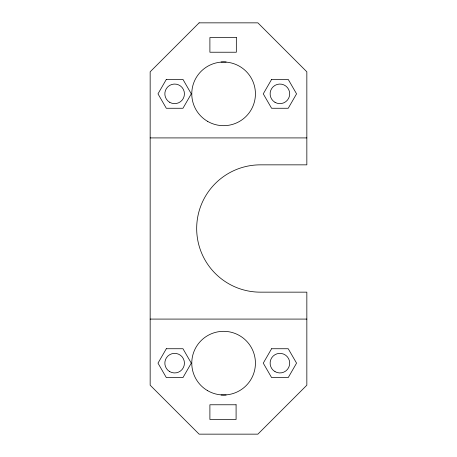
<?xml version="1.0" encoding="UTF-8"?>
<svg xmlns="http://www.w3.org/2000/svg" width="457" height="457" viewBox="0 0 457 457"><rect width="100%" height="100%" fill="white"/><g stroke="black" fill="none" stroke-linecap="round" stroke-linejoin="round"><path stroke-width="0.69" d="M221.068 62.021L226.141 62.021M150.159 137.917L306.841 137.917M150.159 319.083L306.841 319.083M221.068 394.979L226.141 394.979M166.314 79.432L157.991 93.851L166.314 108.263L182.966 108.263L191.289 93.851L182.966 79.432L166.314 79.432M271.589 79.432L263.266 93.851L271.589 108.263L288.236 108.263L296.559 93.851L288.236 79.432L271.589 79.432M166.314 348.737L157.991 363.149L166.314 377.568L182.966 377.568L191.289 363.149L182.966 348.737L166.314 348.737M271.589 348.737L263.266 363.149L271.589 377.568L288.236 377.568L296.559 363.149L288.236 348.737L271.589 348.737M199.121 22.85L150.159 71.812L150.159 385.188L199.121 434.15L257.879 434.15L306.841 385.188L306.841 292.154L260.324 292.154A63.654 63.654 0 0 1 196.676 228.5A63.654 63.654 0 0 1 260.324 164.846L306.841 164.846L306.841 71.812L257.879 22.85L199.121 22.85M236.332 37.537L209.894 37.537L209.894 52.229L236.332 52.229L236.332 37.537M236.092 404.771L209.894 404.771L209.894 419.463L236.092 419.463L236.092 404.771M207.689 121.413A31.824 31.824 0 0 0 255.429 93.851A31.824 31.824 0 0 0 207.689 66.288A31.824 31.824 0 0 0 207.689 121.413M169.741 371.632A9.791 9.791 0 0 0 184.434 363.149A9.791 9.791 0 0 0 169.741 354.672A9.791 9.791 0 0 0 169.741 371.632M169.741 102.328A9.791 9.791 0 0 0 184.434 93.851A9.791 9.791 0 0 0 169.741 85.368A9.791 9.791 0 0 0 169.741 102.328M275.017 371.632A9.791 9.791 0 0 0 289.704 363.149A9.791 9.791 0 0 0 275.017 354.672A9.791 9.791 0 0 0 275.017 371.632M275.017 102.328A9.791 9.791 0 0 0 289.704 93.851A9.791 9.791 0 0 0 275.017 85.368A9.791 9.791 0 0 0 275.017 102.328M207.689 390.712A31.824 31.824 0 0 0 255.429 363.149A31.824 31.824 0 0 0 207.689 335.587A31.824 31.824 0 0 0 207.689 390.712"/></g></svg>
